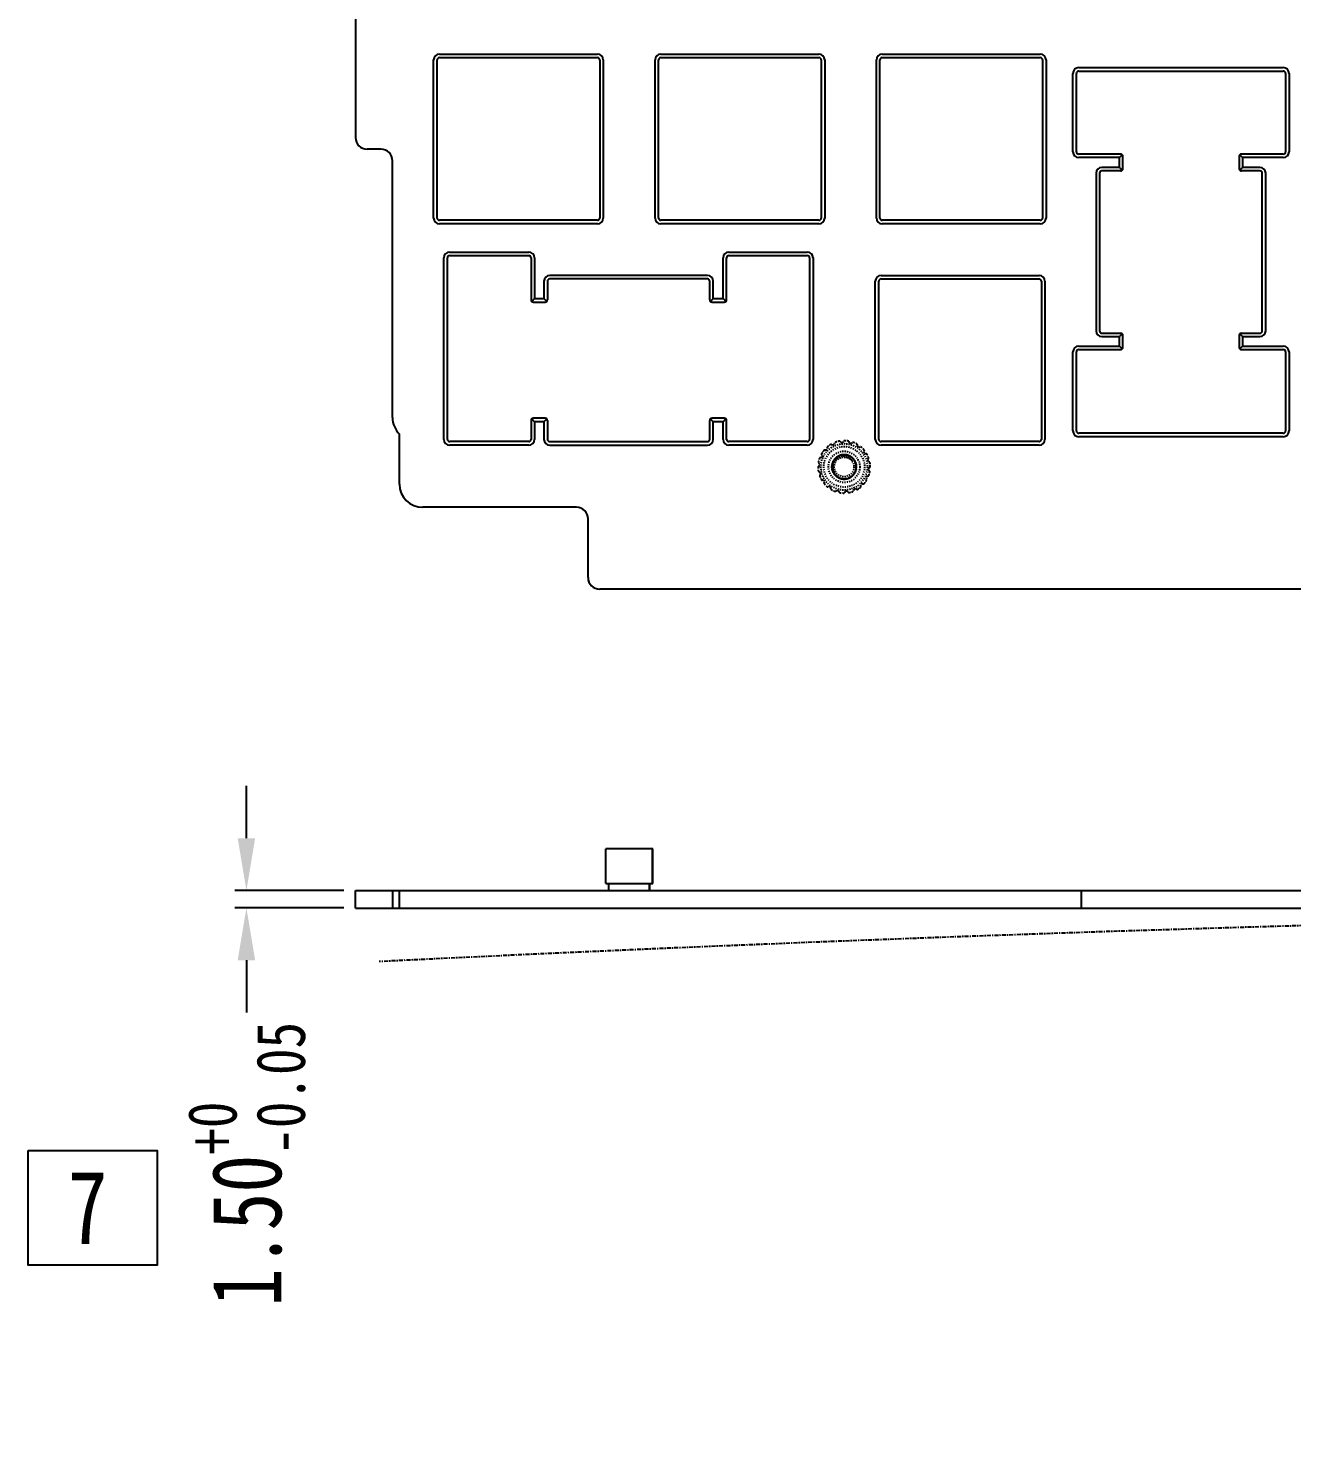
# Model space of a CAD drawing. Header units: inches. Extents: x 1416 to 2607, y 166 to 435.
# Drawn here: x 1441.8 to 1550.5, y 179.4 to 301.3 of the extents above; entities that cross this region are included whole.
import ezdxf

# ---------------------------------------------------------------- set-up
doc = ezdxf.new("R2010")
doc.units = ezdxf.units.IN
doc.header["$LTSCALE"] = 0.909449
doc.header["$MEASUREMENT"] = 0
doc.header["$PDMODE"] = 3
doc.header["$PDSIZE"] = 0.3125
for name, pattern in [('CENTER', [0.6, 0.375, -0.075, 0.075, -0.075]), ('HIDDEN', [0.2, 0.1, -0.1]), ('PHANTOM', [0.8, 0.45, -0.05, 0.1, -0.05, 0.1, -0.05])]:
    doc.linetypes.add(name, pattern=pattern)
doc.layers.get('0').update_dxf_attribs({"linetype": 'CONTINUOUS'})
doc.layers.get('Defpoints').update_dxf_attribs({"linetype": 'CONTINUOUS'})
doc.layers.add('DEFAULT_2', color=8, linetype='HIDDEN')
doc.layers.add('DEFAULT_3', color=7, linetype='PHANTOM')
doc.styles.get("Standard").update_dxf_attribs({"font": 'txt', "width": 0.8})
doc.dimstyles.get("Standard").update_dxf_attribs({"dimtxt": 6, "dimasz": 4.5, "dimexe": 1, "dimexo": 1, "dimgap": 0.09, "dimtad": 0, "dimzin": 1, "dimdsep": 46, "dimtxsty": 'STANDARD', "dimcen": 0.09, "dimclrd": 5, "dimclre": 5, "dimclrt": 1, "dimadec": 0, "dimazin": 0, "dimtp": 0.01, "dimtm": 0.01, "dimtfac": 1, "dimtofl": 0, "dimtmove": 0, "dimatfit": 3, "dimfxl": 1, "dimtolj": 1, "dimtzin": 4, "dimarcsym": 0})

# ---------------------------------------------------------------- blocks, each defined once
blk = doc.blocks.new('*D13')
at = {"layer": 'DEFAULT_3', "color": 3, "linetype": 'ByBlock', "lineweight": -2}
for p, q in [((1460.52, 231.64), (1460.52, 236.14)), ((1468.9, 227.14), (1459.52, 227.14)), ((1468.9, 225.64), (1459.52, 225.64)), ((1460.52, 221.14), (1460.52, 216.64))]:
    blk.add_line(p, q, dxfattribs=at)
at = {"layer": 'DEFAULT_3', "color": 3, "linetype": 'ByBlock'}
for points in [[(1459.77, 231.64), (1461.27, 231.64), (1460.52, 227.14)], [(1459.77, 221.14), (1461.27, 221.14), (1460.52, 225.64)]]:
    blk.add_solid(points, dxfattribs=at)
at = {"layer": 'Defpoints', "color": 0, "linetype": 'ByBlock'}
for p in [(1460.52, 227.14), (1469.9, 227.14), (1469.9, 225.64)]:
    blk.add_point(p, dxfattribs=at)
at = {"layer": 'DEFAULT_3', "color": 3, "linetype": 'ByBlock', "insert": (1460.52, 203.59), "char_height": 6, "attachment_point": 5, "rotation": 90}
blk.add_mtext('\\A1;1.50{\\H0.7x;\\S+0^ -0.05;}', dxfattribs=at)

msp = doc.modelspace()

# ---------------------------------------------------------------- linework, layer by layer
at = {"color": 7, "linetype": 'Continuous'}
for p, q in [((1469.903, 353.945), (1469.903, 291.945)), ((1477.133, 299.124), (1490.733, 299.124)), ((1477.133, 298.824), (1490.733, 298.824)), ((1496.183, 299.124), (1509.783, 299.124)), ((1496.183, 298.824), (1509.783, 298.824)), ((1515.233, 299.124), (1528.833, 299.124)), ((1515.233, 298.824), (1528.833, 298.824)), ((1476.633, 285.024), (1476.633, 298.624)), ((1476.933, 285.024), (1476.933, 298.624)), ((1490.933, 298.624), (1490.933, 285.024)), ((1491.233, 298.624), (1491.233, 285.024)), ((1495.683, 285.024), (1495.683, 298.624)), ((1495.983, 285.024), (1495.983, 298.624)), ((1509.983, 298.624), (1509.983, 285.024)), ((1510.283, 298.624), (1510.283, 285.024)), ((1514.733, 285.024), (1514.733, 298.624)), ((1515.033, 285.024), (1515.033, 298.624)), ((1529.033, 298.624), (1529.033, 285.024)), ((1529.333, 298.624), (1529.333, 285.024)), ((1531.648, 290.725), (1531.648, 297.468)), ((1531.948, 290.725), (1531.948, 297.468)), ((1532.148, 297.968), (1549.748, 297.968)), ((1532.148, 297.668), (1549.748, 297.668)), ((1549.948, 297.468), (1549.948, 290.725)), ((1550.248, 297.468), (1550.248, 290.725)), ((1472.093, 290.945), (1470.903, 290.945)), ((1535.748, 290.525), (1532.148, 290.525)), ((1535.648, 290.225), (1532.148, 290.225)), ((1535.648, 290.225), (1535.889, 290.466)), ((1535.648, 289.381), (1535.648, 290.225)), ((1535.948, 289.281), (1535.948, 290.325)), ((1545.948, 290.325), (1545.948, 289.281)), ((1546.248, 290.225), (1546.006, 290.466)), ((1549.748, 290.525), (1546.148, 290.525)), ((1546.248, 290.225), (1546.248, 289.381)), ((1549.748, 290.225), (1546.248, 290.225)), ((1473.093, 267.852), (1473.093, 289.945)), ((1535.648, 289.381), (1534.133, 289.381)), ((1535.748, 289.081), (1534.133, 289.081)), ((1535.648, 289.381), (1535.889, 289.14)), ((1546.248, 289.381), (1546.006, 289.14)), ((1547.733, 289.081), (1546.148, 289.081)), ((1547.733, 289.381), (1546.248, 289.381)), ((1533.633, 288.881), (1533.633, 275.311)), ((1533.933, 288.881), (1533.933, 275.311)), ((1547.933, 275.311), (1547.933, 288.881)), ((1548.233, 275.311), (1548.233, 288.881)), ((1490.733, 284.824), (1477.133, 284.824)), ((1490.733, 284.524), (1477.133, 284.524)), ((1509.783, 284.824), (1496.183, 284.824)), ((1509.783, 284.524), (1496.183, 284.524)), ((1528.833, 284.824), (1515.233, 284.824)), ((1528.833, 284.524), (1515.233, 284.524)), ((1478.012, 282.089), (1484.812, 282.089)), ((1478.012, 281.789), (1484.812, 281.789)), ((1502.041, 282.089), (1508.784, 282.089)), ((1502.041, 281.789), (1508.784, 281.789)), ((1477.512, 265.974), (1477.512, 281.589)), ((1477.812, 265.974), (1477.812, 281.589)), ((1485.012, 281.589), (1485.012, 277.989)), ((1485.312, 281.589), (1485.312, 278.089)), ((1501.541, 278.089), (1501.541, 281.589)), ((1501.841, 277.989), (1501.841, 281.589)), ((1508.984, 281.589), (1508.984, 265.974)), ((1509.284, 281.589), (1509.284, 265.974)), ((1486.127, 279.574), (1486.127, 278.089)), ((1486.427, 279.574), (1486.427, 277.989)), ((1500.197, 280.074), (1486.627, 280.074)), ((1500.197, 279.774), (1486.627, 279.774)), ((1500.397, 277.989), (1500.397, 279.574)), ((1500.697, 278.089), (1500.697, 279.574)), ((1514.633, 265.974), (1514.633, 279.574)), ((1514.933, 265.974), (1514.933, 279.574)), ((1515.133, 280.074), (1528.733, 280.074)), ((1515.133, 279.774), (1528.733, 279.774)), ((1528.933, 279.574), (1528.933, 265.974)), ((1529.233, 279.574), (1529.233, 265.974)), ((1485.312, 278.089), (1485.071, 277.847)), ((1485.312, 278.089), (1486.127, 278.089)), ((1486.127, 278.089), (1486.369, 277.847)), ((1500.697, 278.089), (1500.456, 277.847)), ((1500.697, 278.089), (1501.541, 278.089)), ((1501.541, 278.089), (1501.782, 277.847)), ((1485.212, 277.789), (1486.227, 277.789)), ((1500.597, 277.789), (1501.641, 277.789)), ((1534.133, 275.111), (1535.748, 275.111)), ((1534.133, 274.811), (1535.648, 274.811)), ((1535.648, 274.811), (1535.889, 275.053)), ((1535.648, 273.996), (1535.648, 274.811)), ((1535.948, 273.896), (1535.948, 274.911)), ((1545.948, 274.911), (1545.948, 273.896)), ((1546.248, 274.811), (1546.006, 275.053)), ((1546.148, 275.111), (1547.733, 275.111)), ((1546.248, 274.811), (1546.248, 273.996)), ((1546.248, 274.811), (1547.733, 274.811)), ((1531.648, 266.696), (1531.648, 273.496)), ((1531.948, 266.696), (1531.948, 273.496)), ((1532.148, 273.996), (1535.648, 273.996)), ((1532.148, 273.696), (1535.748, 273.696)), ((1535.648, 273.996), (1535.889, 273.755)), ((1546.248, 273.996), (1546.006, 273.755)), ((1546.148, 273.696), (1549.748, 273.696)), ((1546.248, 273.996), (1549.748, 273.996)), ((1549.948, 273.496), (1549.948, 266.696)), ((1550.248, 273.496), (1550.248, 266.696)), ((1485.012, 267.589), (1485.012, 265.974)), ((1485.312, 267.489), (1485.071, 267.73)), ((1486.227, 267.789), (1485.212, 267.789)), ((1485.312, 267.489), (1485.312, 265.974)), ((1486.127, 267.489), (1485.312, 267.489)), ((1486.127, 267.489), (1486.369, 267.73)), ((1486.127, 267.489), (1486.127, 265.974)), ((1486.427, 267.589), (1486.427, 265.974)), ((1500.397, 265.974), (1500.397, 267.589)), ((1500.697, 267.489), (1500.456, 267.73)), ((1501.641, 267.789), (1500.597, 267.789)), ((1500.697, 265.974), (1500.697, 267.489)), ((1501.541, 267.489), (1500.697, 267.489)), ((1501.541, 267.489), (1501.782, 267.73)), ((1501.541, 265.974), (1501.541, 267.489)), ((1501.841, 265.974), (1501.841, 267.589)), ((1473.693, 262.124), (1473.693, 266.419)), ((1484.812, 265.774), (1478.012, 265.774)), ((1486.627, 265.774), (1500.197, 265.774)), ((1508.784, 265.774), (1502.041, 265.774)), ((1528.733, 265.774), (1515.133, 265.774)), ((1549.748, 266.496), (1532.148, 266.496)), ((1549.748, 266.196), (1532.148, 266.196)), ((1484.812, 265.474), (1478.012, 265.474)), ((1486.627, 265.474), (1500.197, 265.474)), ((1508.784, 265.474), (1502.041, 265.474)), ((1528.733, 265.474), (1515.133, 265.474)), ((1488.922, 260.124), (1475.693, 260.124)), ((1489.922, 254.079), (1489.922, 259.124)), ((1552.403, 253.079), (1490.922, 253.079)), ((1491.458, 227.738), (1491.458, 230.738)), ((1495.483, 230.738), (1491.458, 230.738)), ((1495.458, 227.738), (1495.458, 230.738)), ((1495.483, 227.738), (1495.483, 230.738)), ((1469.903, 225.638), (1469.903, 227.138)), ((1469.903, 227.138), (1870.223, 227.138)), ((1473.093, 227.138), (1473.093, 225.638)), ((1473.693, 225.638), (1473.693, 227.138)), ((1491.458, 227.738), (1495.458, 227.738)), ((1491.708, 227.138), (1491.708, 227.738)), ((1495.208, 227.138), (1495.208, 227.738)), ((1495.233, 227.138), (1495.233, 227.738)), ((1495.46, 227.738), (1495.483, 227.738)), ((1532.375, 225.638), (1532.375, 227.138)), ((1469.903, 225.638), (1870.223, 225.638))]:
    msp.add_line(p, q, dxfattribs=at)
msp.add_lwpolyline([(1441.753, 204.78), (1452.845, 204.78), (1452.845, 194.885), (1441.753, 194.885)], close=True)
for centre, radius, start, end in [((1477.133, 298.624), 0.5, 90.00009, 179.99991), ((1477.133, 298.624), 0.2, 90, 179.99965), ((1490.733, 298.624), 0.5, 0.00009, 89.99991), ((1490.733, 298.624), 0.2, 0, 89.99965), ((1496.183, 298.624), 0.5, 90.00009, 179.99991), ((1496.183, 298.624), 0.2, 90, 179.99965), ((1509.783, 298.624), 0.5, 0.00009, 89.99991), ((1509.783, 298.624), 0.2, 0, 89.99965), ((1515.233, 298.624), 0.5, 90.00009, 179.99991), ((1515.233, 298.624), 0.2, 90, 179.99965), ((1528.833, 298.624), 0.5, 0.00009, 89.99991), ((1528.833, 298.624), 0.2, 0, 89.99965), ((1532.148, 297.468), 0.5, 90.00009, 179.99899), ((1532.148, 297.468), 0.2, 90, 179.99965), ((1549.748, 297.468), 0.5, 0.00009, 89.99899), ((1549.748, 297.468), 0.2, 0, 89.99965), ((1470.903, 291.945), 1, 180, 270), ((1472.093, 289.945), 1, 0, 90), ((1532.148, 290.725), 0.5, 180.00009, 269.999), ((1532.148, 290.725), 0.2, 180, 269.99965), ((1535.748, 290.325), 0.2, 0, 90), ((1546.148, 290.325), 0.2, 90, 180), ((1549.748, 290.725), 0.5, 270.00001, 359.99899), ((1549.748, 290.725), 0.2, 270, 359.99965), ((1534.133, 288.881), 0.5, 90, 179.99995), ((1534.133, 288.881), 0.2, 90, 180.00004), ((1535.748, 289.281), 0.2, 270, 0), ((1546.148, 289.281), 0.2, 180, 270), ((1547.733, 288.881), 0.5, 0.00005, 89.99995), ((1547.733, 288.881), 0.2, 0, 90.00004), ((1477.133, 285.024), 0.5, 180.00009, 269.99991), ((1477.133, 285.024), 0.2, 180, 269.99965), ((1490.733, 285.024), 0.5, 270.00009, 359.99991), ((1490.733, 285.024), 0.2, 270, 359.99965), ((1496.183, 285.024), 0.5, 180.00009, 269.99991), ((1496.183, 285.024), 0.2, 180, 269.99965), ((1509.783, 285.024), 0.5, 270.00009, 359.99991), ((1509.783, 285.024), 0.2, 270, 359.99965), ((1515.233, 285.024), 0.5, 180.00009, 269.99991), ((1515.233, 285.024), 0.2, 180, 269.99965), ((1528.833, 285.024), 0.5, 270.00009, 359.99991), ((1528.833, 285.024), 0.2, 270, 359.99965), ((1478.012, 281.589), 0.5, 90.00009, 179.99985), ((1478.012, 281.589), 0.2, 90, 179.99965), ((1484.812, 281.589), 0.5, 0.00001, 89.99991), ((1484.812, 281.589), 0.2, 0, 89.99965), ((1502.041, 281.589), 0.5, 90.00009, 179.999), ((1502.041, 281.589), 0.2, 90, 179.99965), ((1508.784, 281.589), 0.5, 0.00002, 89.99899), ((1508.784, 281.589), 0.2, 0, 89.99965), ((1486.627, 279.574), 0.5, 90.00005, 179.99995), ((1486.627, 279.574), 0.2, 90, 180.00004), ((1500.197, 279.574), 0.5, 359.99998, 89.99995), ((1500.197, 279.574), 0.2, 0, 90.00004), ((1515.133, 279.574), 0.5, 90.00009, 179.99991), ((1515.133, 279.574), 0.2, 90, 179.99965), ((1528.733, 279.574), 0.5, 0.00009, 89.99991), ((1528.733, 279.574), 0.2, 0, 89.99965), ((1485.212, 277.989), 0.2, 180, 270), ((1486.227, 277.989), 0.2, 270, 0), ((1500.597, 277.989), 0.2, 180, 270), ((1501.641, 277.989), 0.2, 270, 0), ((1534.133, 275.311), 0.5, 180.00003, 269.99995), ((1534.133, 275.311), 0.2, 180, 270.00004), ((1535.748, 274.911), 0.2, 0, 90), ((1546.148, 274.911), 0.2, 90, 180), ((1547.733, 275.311), 0.5, 270, 359.99995), ((1547.733, 275.311), 0.2, 270, 0.00004), ((1532.148, 273.496), 0.5, 90.00001, 179.99899), ((1532.148, 273.496), 0.2, 90, 179.99965), ((1535.748, 273.896), 0.2, 270, 0), ((1546.148, 273.896), 0.2, 180, 270), ((1549.748, 273.496), 0.5, 0.00009, 89.999), ((1549.748, 273.496), 0.2, 0, 89.99965), ((1475.093, 267.852), 2, 180, 225.66212), ((1485.212, 267.589), 0.2, 90, 180), ((1486.227, 267.589), 0.2, 0, 90), ((1500.597, 267.589), 0.2, 90, 180), ((1501.641, 267.589), 0.2, 0, 90), ((1478.012, 265.974), 0.5, 180.00015, 269.99991), ((1478.012, 265.974), 0.2, 180.00035, 270), ((1484.812, 265.974), 0.5, 270.00009, 359.99999), ((1484.812, 265.974), 0.2, 270.00035, 0), ((1486.627, 265.974), 0.5, 179.99998, 269.99995), ((1486.627, 265.974), 0.2, 180, 270.00004), ((1500.197, 265.974), 0.5, 270.00005, 359.99995), ((1500.197, 265.974), 0.2, 270, 0.00004), ((1502.041, 265.974), 0.5, 180.00007, 269.99957), ((1502.041, 265.974), 0.2, 180.00035, 270), ((1508.784, 265.974), 0.5, 270.00009, 359.99963), ((1508.784, 265.974), 0.2, 270.00035, 0), ((1515.133, 265.974), 0.5, 180.00009, 269.99991), ((1515.133, 265.974), 0.2, 180, 269.99965), ((1528.733, 265.974), 0.5, 270.00009, 359.99991), ((1528.733, 265.974), 0.2, 270, 359.99965), ((1532.148, 266.696), 0.5, 180.00009, 269.99899), ((1532.148, 266.696), 0.2, 180, 269.99965), ((1549.748, 266.696), 0.5, 270.00009, 359.99899), ((1549.748, 266.696), 0.2, 270, 359.99965), ((1475.693, 262.124), 2, 180, 270), ((1488.922, 259.124), 1, 0, 90), ((1490.922, 254.079), 1, 180, 270)]:
    msp.add_arc(centre, radius, start, end, dxfattribs=at)
at = {"layer": 'DEFAULT_2', "color": 8, "linetype": 'HIDDEN'}
for p, q in [((1511.603, 265.791), (1511.703, 265.708)), ((1511.843, 265.721), (1511.927, 265.819)), ((1512.372, 265.78), (1512.438, 265.668)), ((1510.067, 264.563), (1510.024, 264.685)), ((1510.41, 265.053), (1510.28, 265.051)), ((1510.511, 265.281), (1510.509, 265.152)), ((1510.876, 265.538), (1510.999, 265.495)), ((1511.126, 265.554), (1511.172, 265.675)), ((1511.958, 264.454), (1511.958, 264.652)), ((1512.573, 265.632), (1512.687, 265.696)), ((1513.091, 265.507), (1513.115, 265.38)), ((1513.23, 265.299), (1513.358, 265.32)), ((1513.674, 265.005), (1513.653, 264.877)), ((1513.733, 264.762), (1513.86, 264.738)), ((1509.743, 263.635), (1509.841, 263.719)), ((1509.854, 263.859), (1509.771, 263.959)), ((1509.887, 264.39), (1510.008, 264.436)), ((1514.049, 264.333), (1513.985, 264.22)), ((1514.022, 264.085), (1514.133, 264.019)), ((1514.062, 263.35), (1514.144, 263.25)), ((1514.172, 263.574), (1514.074, 263.489)), ((1509.893, 263.124), (1509.782, 263.19)), ((1509.866, 262.875), (1509.93, 262.989)), ((1510.182, 262.447), (1510.055, 262.471)), ((1510.241, 262.204), (1510.263, 262.332)), ((1511.272, 262.813), (1511.401, 262.962)), ((1512.46, 262.685), (1512.365, 262.858)), ((1513.505, 262.156), (1513.635, 262.158)), ((1513.848, 262.646), (1513.891, 262.523)), ((1514.028, 262.818), (1513.907, 262.772)), ((1510.685, 261.909), (1510.557, 261.888)), ((1510.824, 261.702), (1510.8, 261.829)), ((1511.342, 261.576), (1511.229, 261.513)), ((1511.543, 261.429), (1511.477, 261.54)), ((1512.073, 261.488), (1511.988, 261.39)), ((1512.312, 261.418), (1512.212, 261.5)), ((1512.789, 261.655), (1512.744, 261.534)), ((1513.039, 261.671), (1512.916, 261.714)), ((1513.404, 261.927), (1513.406, 262.057))]:
    msp.add_line(p, q, dxfattribs=at)
for radius in [2, 1.75, 1.35, 0.85]:
    msp.add_circle((1511.958, 263.604), radius, dxfattribs=at)
for centre, radius, start, end in [((1511.958, 263.604), 2.25, 101.21228, 108.78772), ((1511.54, 265.713), 0.1, 50.68927, 101.21228), ((1512.003, 265.754), 0.1, 88.78772, 139.31073), ((1511.958, 263.604), 2.25, 81.21228, 88.78772), ((1512.286, 265.729), 0.1, 30.68927, 81.21228), ((1509.973, 264.53), 0.1, 290.68927, 19.31073), ((1510.119, 264.719), 0.1, 148.78772, 199.31073), ((1511.958, 263.604), 2.25, 141.21228, 148.78772), ((1510.282, 264.951), 0.1, 90.68927, 141.21228), ((1510.409, 265.153), 0.1, 270.68927, 359.31073), ((1510.611, 265.28), 0.1, 128.78772, 179.31073), ((1511.958, 263.604), 2.25, 121.21228, 128.78772), ((1510.843, 265.443), 0.1, 70.68927, 121.21228), ((1511.032, 265.589), 0.1, 250.68927, 339.31073), ((1511.265, 265.64), 0.1, 108.78772, 159.31073), ((1511.767, 265.786), 0.1, 230.68927, 319.31073), ((1512.524, 265.719), 0.1, 210.68927, 299.31073), ((1512.735, 265.609), 0.1, 68.78772, 119.31073), ((1511.958, 263.604), 2.25, 61.21228, 68.78772), ((1512.993, 265.489), 0.1, 10.68927, 61.21228), ((1513.214, 265.398), 0.1, 190.68927, 279.31073), ((1513.374, 265.222), 0.1, 48.78772, 99.31073), ((1511.958, 263.604), 2.25, 41.21228, 48.78772), ((1513.575, 265.021), 0.1, 350.68927, 41.21228), ((1513.751, 264.86), 0.1, 170.68927, 259.31073), ((1513.842, 264.64), 0.1, 28.78772, 79.31073), ((1511.958, 263.604), 2.25, 21.21228, 28.78772), ((1509.808, 263.559), 0.1, 130.68927, 181.21228), ((1511.958, 263.604), 2.25, 181.21228, 188.78772), ((1509.849, 264.022), 0.1, 168.78772, 219.31073), ((1511.958, 263.604), 2.25, 161.21228, 168.78772), ((1509.922, 264.297), 0.1, 110.68927, 161.21228), ((1509.776, 263.795), 0.1, 310.68927, 39.31073), ((1512.169, 263.457), 0.825, 53.61017, 58.46732), ((1514.073, 264.171), 0.1, 150.68927, 239.31073), ((1514.139, 263.414), 0.1, 130.68927, 219.31073), ((1513.962, 264.382), 0.1, 330.68927, 21.21228), ((1514.082, 263.933), 0.1, 8.78772, 59.31073), ((1514.107, 263.65), 0.1, 310.68927, 1.21228), ((1511.958, 263.604), 2.25, 1.21228, 8.78772), ((1509.833, 263.276), 0.1, 188.78772, 239.31073), ((1509.953, 262.826), 0.1, 150.68927, 201.21228), ((1511.958, 263.604), 2.25, 201.21228, 208.78772), ((1509.842, 263.038), 0.1, 330.68927, 59.31073), ((1510.073, 262.569), 0.1, 208.78772, 259.31073), ((1510.164, 262.348), 0.1, 350.68927, 79.31073), ((1510.34, 262.188), 0.1, 170.68927, 221.21228), ((1511.958, 263.604), 2.25, 221.21228, 228.78772), ((1513.506, 262.056), 0.1, 90.68927, 179.31073), ((1513.633, 262.258), 0.1, 270.68927, 321.21228), ((1511.958, 263.604), 2.25, 321.21228, 328.78772), ((1513.942, 262.679), 0.1, 110.68927, 199.31073), ((1513.796, 262.49), 0.1, 328.78772, 19.31073), ((1513.993, 262.912), 0.1, 290.68927, 341.21228), ((1511.958, 263.604), 2.25, 341.21228, 348.78772), ((1514.067, 263.186), 0.1, 348.78772, 39.31073), ((1510.541, 261.987), 0.1, 228.78772, 279.31073), ((1510.702, 261.811), 0.1, 10.68927, 99.31073), ((1510.922, 261.72), 0.1, 190.68927, 241.21228), ((1511.958, 263.604), 2.25, 241.21228, 248.78772), ((1511.18, 261.6), 0.1, 248.78772, 299.31073), ((1511.391, 261.489), 0.1, 30.68927, 119.31073), ((1511.629, 261.48), 0.1, 210.68927, 261.21228), ((1511.958, 263.604), 2.25, 261.21228, 268.78772), ((1511.912, 261.455), 0.1, 268.78772, 319.31073), ((1512.148, 261.423), 0.1, 50.68927, 139.31073), ((1512.376, 261.495), 0.1, 230.68927, 281.21228), ((1511.958, 263.604), 2.25, 281.21228, 288.78772), ((1512.65, 261.569), 0.1, 288.78772, 339.31073), ((1512.883, 261.62), 0.1, 70.68927, 159.31073), ((1513.072, 261.766), 0.1, 250.68927, 301.21228), ((1511.958, 263.604), 2.25, 301.21228, 308.78772), ((1513.304, 261.928), 0.1, 308.78772, 359.31073)]:
    msp.add_arc(centre, radius, start, end, dxfattribs=at)
for points, knots in [([(1511.958, 264.652), (1511.958, 264.652), (1511.96, 264.652), (1511.962, 264.652), (1511.964, 264.652), (1511.967, 264.652), (1511.971, 264.652), (1511.977, 264.652), (1511.985, 264.651), (1511.994, 264.651), (1512.003, 264.651), (1512.015, 264.65), (1512.03, 264.649), (1512.048, 264.648), (1512.072, 264.646), (1512.101, 264.642), (1512.137, 264.637), (1512.184, 264.628), (1512.243, 264.613), (1512.311, 264.591), (1512.378, 264.564), (1512.444, 264.533), (1512.527, 264.486), (1512.626, 264.416), (1512.731, 264.316), (1512.821, 264.203), (1512.919, 264.038), (1512.999, 263.808), (1513.014, 263.517), (1512.952, 263.232), (1512.812, 262.977), (1512.61, 262.767), (1512.357, 262.622), (1512.075, 262.55), (1511.783, 262.558), (1511.551, 262.63), (1511.383, 262.724), (1511.23, 262.841), (1511.101, 262.987), (1511.007, 263.155), (1510.955, 263.29), (1510.921, 263.431), (1510.907, 263.575), (1510.913, 263.72), (1510.939, 263.862), (1510.984, 263.999), (1511.047, 264.129), (1511.128, 264.25), (1511.224, 264.357), (1511.335, 264.451), (1511.457, 264.528), (1511.589, 264.588), (1511.773, 264.643), (1511.967, 264.659), (1512.159, 264.636), (1512.345, 264.586), (1512.518, 264.498), (1512.669, 264.378), (1512.801, 264.238), (1512.929, 264.031), (1513.009, 263.751), (1513.008, 263.459), (1512.93, 263.179), (1512.777, 262.931), (1512.563, 262.733), (1512.303, 262.602), (1512.017, 262.545), (1511.726, 262.569), (1511.453, 262.671), (1511.219, 262.844), (1511.069, 263.035), (1510.984, 263.208), (1510.924, 263.391), (1510.902, 263.585), (1510.921, 263.776), (1510.966, 263.964), (1511.049, 264.14), (1511.164, 264.294), (1511.267, 264.396), (1511.382, 264.483), (1511.508, 264.554), (1511.643, 264.607), (1511.784, 264.641), (1511.928, 264.655), (1512.072, 264.649), (1512.215, 264.623), (1512.352, 264.578), (1512.482, 264.515), (1512.602, 264.434), (1512.71, 264.338), (1512.835, 264.191), (1512.927, 264.02), (1512.983, 263.835), (1513.012, 263.645), (1512.999, 263.402), (1512.905, 263.126), (1512.739, 262.887), (1512.514, 262.701), (1512.247, 262.584), (1511.959, 262.543), (1511.67, 262.584), (1511.403, 262.7), (1511.178, 262.885), (1511.011, 263.124), (1510.917, 263.4), (1510.9, 263.691), (1510.943, 263.881), (1510.976, 263.97)], [0, 0, 0, 0, 0.0001196, 0.0002409, 0.0003634, 0.0004858, 0.0007304, 0.000975, 0.0014644, 0.0019538, 0.0024431, 0.0029325, 0.0039112, 0.00489, 0.0058687, 0.0078261, 0.0097835, 0.0117408, 0.015655, 0.0195692, 0.0234834, 0.0273977, 0.0313119, 0.0391358, 0.0469595, 0.0547833, 0.0626074, 0.078218, 0.0938289, 0.1094398, 0.1250504, 0.1406616, 0.1562718, 0.1718833, 0.1874931, 0.2031048, 0.2109284, 0.2187523, 0.2343641, 0.2421878, 0.2500116, 0.2578357, 0.2656597, 0.2734834, 0.2813072, 0.2891313, 0.2969553, 0.3047791, 0.3126028, 0.3204268, 0.3282509, 0.3360747, 0.3438984, 0.3595103, 0.3673341, 0.3751578, 0.3907695, 0.3985935, 0.4064171, 0.4220287, 0.4376387, 0.4532501, 0.4688604, 0.4844715, 0.5000823, 0.515693, 0.5313041, 0.5469145, 0.5625258, 0.5781358, 0.5937474, 0.6015711, 0.609395, 0.6250068, 0.6328304, 0.6406543, 0.6562661, 0.6640898, 0.6719136, 0.6797377, 0.6875617, 0.6953854, 0.7032092, 0.7110333, 0.7188573, 0.7266811, 0.7345048, 0.7423288, 0.7501529, 0.7579768, 0.7658004, 0.7814122, 0.7892361, 0.7970598, 0.8126714, 0.8282813, 0.8438927, 0.8595029, 0.8751142, 0.8907247, 0.9063356, 0.9219466, 0.9375571, 0.9531683, 0.9687786, 0.9843901, 1, 1, 1, 1]), ([(1511.272, 262.813), (1511.344, 262.75), (1511.507, 262.643), (1511.785, 262.558), (1512.077, 262.55), (1512.359, 262.623), (1512.611, 262.768), (1512.813, 262.978), (1512.952, 263.235), (1513.015, 263.519), (1512.999, 263.81), (1512.903, 264.085), (1512.737, 264.325), (1512.511, 264.509), (1512.288, 264.607), (1512.1, 264.646), (1511.907, 264.658), (1511.714, 264.631), (1511.533, 264.566), (1511.405, 264.498), (1511.288, 264.414), (1511.183, 264.314), (1511.093, 264.201), (1511.019, 264.077), (1510.963, 263.943), (1510.926, 263.804), (1510.908, 263.66), (1510.911, 263.515), (1510.933, 263.372), (1510.974, 263.234), (1511.034, 263.102), (1511.138, 262.94), (1511.274, 262.801), (1511.434, 262.693), (1511.607, 262.609), (1511.796, 262.562), (1511.989, 262.554), (1512.18, 262.573), (1512.412, 262.646), (1512.656, 262.805), (1512.846, 263.026), (1512.971, 263.289), (1513.018, 263.577), (1512.986, 263.867), (1512.875, 264.136), (1512.696, 264.366), (1512.461, 264.538), (1512.188, 264.64), (1511.897, 264.663), (1511.659, 264.617), (1511.481, 264.541), (1511.316, 264.442), (1511.173, 264.31), (1511.061, 264.153), (1510.973, 263.982), (1510.92, 263.795), (1510.907, 263.603), (1510.917, 263.458), (1510.947, 263.317), (1510.996, 263.181), (1511.063, 263.052), (1511.148, 262.935), (1511.247, 262.83), (1511.36, 262.74), (1511.484, 262.666), (1511.618, 262.61), (1511.758, 262.573), (1511.901, 262.555), (1512.046, 262.557), (1512.236, 262.587), (1512.419, 262.655), (1512.581, 262.758), (1512.728, 262.883), (1512.877, 263.076), (1512.987, 263.345), (1513.018, 263.635), (1512.97, 263.923), (1512.844, 264.186), (1512.653, 264.406), (1512.409, 264.564), (1512.131, 264.651), (1511.839, 264.658), (1511.557, 264.587), (1511.305, 264.44), (1511.102, 264.232), (1511.01, 264.06), (1510.976, 263.97)], [0, 0, 0, 0, 0.0156071, 0.0312233, 0.0468348, 0.0624501, 0.0780626, 0.0936765, 0.1092904, 0.1249029, 0.1405181, 0.1561292, 0.1717457, 0.1873555, 0.202973, 0.2107948, 0.2186197, 0.234238, 0.24206, 0.2498842, 0.2577122, 0.2655392, 0.2733616, 0.281185, 0.2890127, 0.2968402, 0.3046633, 0.312486, 0.3203132, 0.3281411, 0.3359649, 0.3437871, 0.3594057, 0.3672302, 0.3750521, 0.39067, 0.3984953, 0.4063171, 0.4219341, 0.4375446, 0.4531604, 0.4687722, 0.4843868, 0.5, 0.5156132, 0.5312278, 0.5468396, 0.5624554, 0.5780659, 0.5936829, 0.6015047, 0.60933, 0.6249479, 0.6327698, 0.6405943, 0.6562129, 0.6640351, 0.6718589, 0.6796868, 0.687514, 0.6953367, 0.7031598, 0.7109873, 0.718815, 0.7266384, 0.7344608, 0.7422878, 0.7501158, 0.75794, 0.765762, 0.7813803, 0.7892052, 0.797027, 0.8126445, 0.8282543, 0.8438708, 0.8594819, 0.8750971, 0.8907096, 0.9063235, 0.9219374, 0.9375499, 0.9531652, 0.9687767, 0.9843929, 1, 1, 1, 1]), ([(1512.46, 262.685), (1512.544, 262.731), (1512.7, 262.847), (1512.878, 263.078), (1512.987, 263.348), (1513.017, 263.637), (1512.969, 263.925), (1512.843, 264.188), (1512.652, 264.407), (1512.407, 264.565), (1512.128, 264.652), (1511.837, 264.658), (1511.555, 264.586), (1511.303, 264.439), (1511.134, 264.264), (1511.031, 264.101), (1510.953, 263.926), (1510.91, 263.735), (1510.908, 263.543), (1510.927, 263.399), (1510.965, 263.26), (1511.022, 263.127), (1511.096, 263.002), (1511.187, 262.89), (1511.293, 262.791), (1511.41, 262.707), (1511.539, 262.64), (1511.675, 262.592), (1511.817, 262.563), (1511.961, 262.554), (1512.106, 262.564), (1512.294, 262.604), (1512.472, 262.683), (1512.628, 262.795), (1512.768, 262.928), (1512.878, 263.089), (1512.953, 263.266), (1513.002, 263.453), (1513.014, 263.696), (1512.95, 263.98), (1512.81, 264.235), (1512.607, 264.444), (1512.353, 264.588), (1512.071, 264.66), (1511.78, 264.65), (1511.502, 264.563), (1511.259, 264.402), (1511.067, 264.182), (1510.944, 263.918), (1510.905, 263.678), (1510.913, 263.485), (1510.949, 263.296), (1511.022, 263.116), (1511.13, 262.956), (1511.259, 262.813), (1511.417, 262.698), (1511.592, 262.619), (1511.731, 262.578), (1511.874, 262.557), (1512.019, 262.555), (1512.162, 262.573), (1512.302, 262.612), (1512.435, 262.668), (1512.559, 262.743), (1512.672, 262.833), (1512.771, 262.939), (1512.854, 263.057), (1512.921, 263.185), (1512.97, 263.321), (1513.009, 263.51), (1513.008, 263.705), (1512.968, 263.893), (1512.902, 264.074), (1512.774, 264.281), (1512.56, 264.478), (1512.299, 264.608), (1512.013, 264.664), (1511.723, 264.638), (1511.45, 264.536), (1511.216, 264.362), (1511.037, 264.132), (1510.947, 263.906), (1510.913, 263.717), (1510.907, 263.572), (1510.922, 263.428), (1510.95, 263.311), (1510.982, 263.221), (1511.011, 263.154), (1511.044, 263.09), (1511.075, 263.039), (1511.102, 262.999), (1511.124, 262.97), (1511.146, 262.942), (1511.169, 262.914), (1511.189, 262.892), (1511.206, 262.875), (1511.219, 262.862), (1511.23, 262.851), (1511.238, 262.843), (1511.245, 262.837), (1511.252, 262.831), (1511.257, 262.826), (1511.262, 262.822), (1511.265, 262.819), (1511.268, 262.815), (1511.271, 262.814), (1511.272, 262.813)], [0, 0, 0, 0, 0.0156101, 0.0312218, 0.0468322, 0.0624437, 0.0780544, 0.0936655, 0.1092767, 0.1248874, 0.1404988, 0.1561093, 0.1717209, 0.187331, 0.2029429, 0.2107666, 0.2185906, 0.2342026, 0.2420264, 0.2498504, 0.2576746, 0.2654987, 0.2733225, 0.2811464, 0.2889705, 0.2967947, 0.3046186, 0.3124424, 0.3202665, 0.3280907, 0.3359146, 0.3437384, 0.3593505, 0.3671745, 0.3749982, 0.3906102, 0.3984342, 0.406258, 0.4218698, 0.43748, 0.4530916, 0.4687021, 0.4843134, 0.4999244, 0.5155353, 0.5311466, 0.5467572, 0.5623687, 0.577979, 0.5935908, 0.6014145, 0.6092385, 0.6248505, 0.6326742, 0.6404983, 0.6561103, 0.6639341, 0.671758, 0.6795822, 0.6874063, 0.6952302, 0.703054, 0.7108782, 0.7187023, 0.7265262, 0.7343501, 0.7421742, 0.7499983, 0.7578223, 0.7656461, 0.7812581, 0.7890821, 0.7969059, 0.8125177, 0.8281278, 0.8437395, 0.8593499, 0.8749613, 0.8905721, 0.9061832, 0.9217943, 0.9374051, 0.9452292, 0.9530532, 0.9608765, 0.9686993, 0.9726127, 0.9765261, 0.9804394, 0.9843525, 0.9863094, 0.9882662, 0.9902231, 0.9921799, 0.9941367, 0.9951152, 0.9960936, 0.997072, 0.9975612, 0.9980504, 0.9985398, 0.999029, 0.9992735, 0.999518, 0.9997628, 1, 1, 1, 1]), ([(1512.659, 264.121), (1512.608, 264.197), (1512.513, 264.299), (1512.361, 264.401), (1512.236, 264.459), (1512.103, 264.497), (1511.967, 264.514), (1511.829, 264.511), (1511.693, 264.487), (1511.563, 264.443), (1511.44, 264.381), (1511.328, 264.301), (1511.229, 264.205), (1511.145, 264.096), (1511.078, 263.976), (1511.028, 263.848), (1510.997, 263.714), (1510.986, 263.577), (1510.994, 263.439), (1511.022, 263.304), (1511.083, 263.131), (1511.204, 262.935), (1511.374, 262.777), (1511.532, 262.684), (1511.658, 262.63), (1511.791, 262.593), (1511.927, 262.574), (1512.042, 262.575), (1512.133, 262.584), (1512.201, 262.595), (1512.257, 262.609), (1512.3, 262.621), (1512.333, 262.632), (1512.36, 262.642), (1512.381, 262.65), (1512.397, 262.656), (1512.413, 262.663), (1512.429, 262.67), (1512.445, 262.677), (1512.454, 262.684), (1512.46, 262.685)], [0, 0, 0, 0, 0.0623129, 0.0935638, 0.1248154, 0.1560699, 0.1873257, 0.2185815, 0.249838, 0.2810971, 0.3123574, 0.3436177, 0.3748787, 0.406142, 0.4374065, 0.4686711, 0.499936, 0.531203, 0.5624714, 0.5937398, 0.625008, 0.6874029, 0.7497976, 0.7810708, 0.8123456, 0.8436194, 0.8748901, 0.9061587, 0.9218016, 0.9374445, 0.9530874, 0.9609096, 0.9687322, 0.9765554, 0.9804669, 0.9843776, 0.9882876, 0.9921997, 0.9961098, 1, 1, 1, 1]), ([(1511.984, 264.454), (1512.049, 264.454), (1512.179, 264.438), (1512.363, 264.372), (1512.528, 264.266), (1512.619, 264.172), (1512.659, 264.121)], [0, 0, 0, 0, 0.2500124, 0.4999879, 0.7499808, 1, 1, 1, 1])]:
    msp.add_open_spline(points, degree=3, knots=knots, dxfattribs=at)
at = {"layer": 'DEFAULT_3', "linetype": 'CENTER'}
msp.add_arc((1659.565, -3576.832), 3802.491, 86.808631, 92.828327, dxfattribs=at)

# ---------------------------------------------------------------- texts
at = {"color": 2, "linetype": 'Continuous', "insert": (1448.566, 203.027), "char_height": 6.3, "width": 63.00787, "attachment_point": 3, "line_spacing_factor": 0.9}
msp.add_mtext('{\\fSimSun|b0|i0|c134|p2;7}', dxfattribs=at)

# ---------------------------------------------------------------- dimensions: what is measured, and where the dimension line sits
at = {"layer": 'DEFAULT_3', "linetype": 'ByBlock'}
dim = msp.add_linear_dim(base=(1460.524, 227.138), p1=(1469.903, 225.638), p2=(1469.903, 227.138), angle=90, text='<>{\\H0.7x;\\S+0^ -0.05;}', dimstyle='STANDARD', override={"dimclrd": 3, "dimclre": 3, "dimclrt": 3, "dimtfillclr": 256}, dxfattribs=at)
dim.commit()
dim.dimension.update_dxf_attribs({"geometry": '*D13', "text_midpoint": (1460.524, 203.588), "dimtype": 160})

doc.saveas('drawing.dxf')
